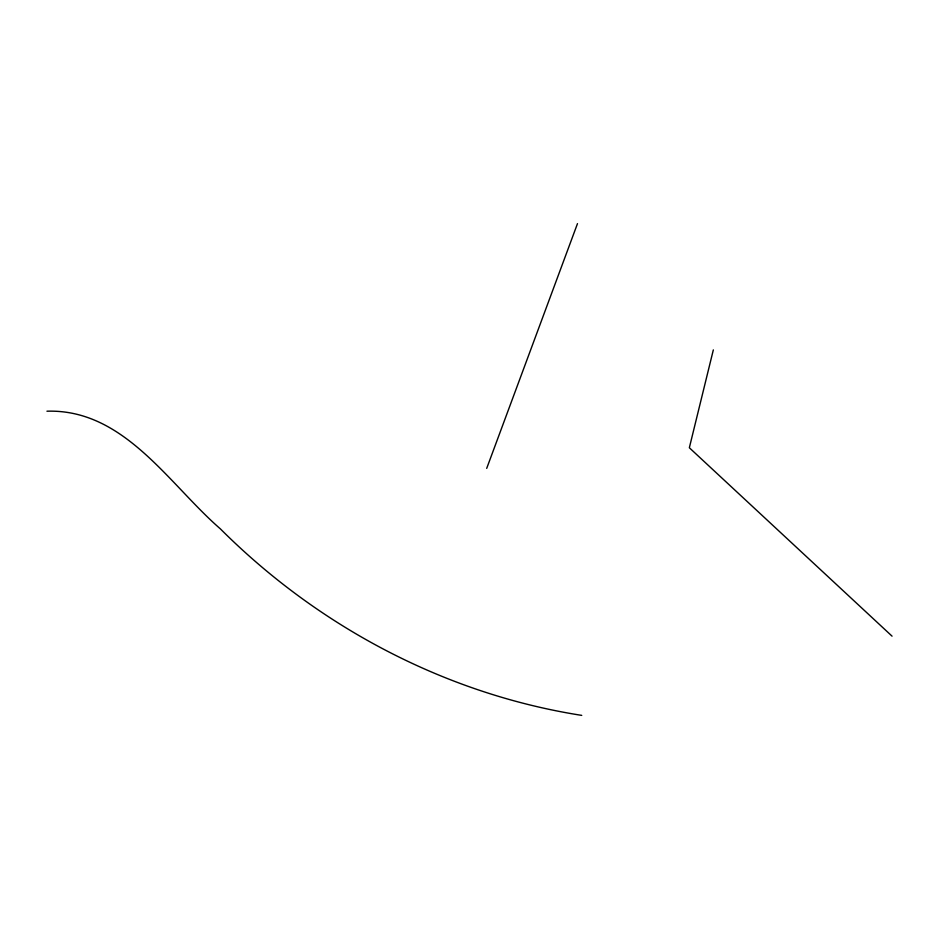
<?xml version="1.0" encoding="UTF-8"?>
<svg xmlns="http://www.w3.org/2000/svg" width="939" height="939" viewBox="0 0 939 939"><rect width="100%" height="100%" fill="white"/><g stroke="black" fill="none" stroke-linecap="round" stroke-linejoin="round"><path stroke-width="1.41" d="M713.335 349.907L689.343 447.762L892.05 636.161M486.707 468.373L577.485 223.623M46.95 411.2C123.983 408.794 168.738 484.031 220.383 528.88C317.945 626.43 445.086 693.933 581.734 715.377"/></g></svg>
